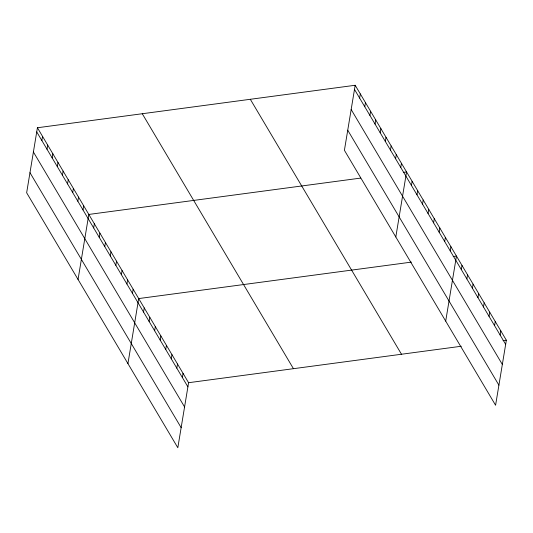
<?xml version="1.0" encoding="UTF-8"?>
<svg xmlns="http://www.w3.org/2000/svg" width="533" height="533" viewBox="0 0 533 533"><rect width="100%" height="100%" fill="white"/><g stroke="black" fill="none" stroke-linecap="round" stroke-linejoin="round"><path stroke-width="0.8" d="M37.417 127.753L26.65 192.773L177.822 447.733L188.589 382.707L37.417 127.753L355.178 85.267L506.35 340.227L495.583 405.247L344.411 150.293L355.178 85.267M41.867 140.572L42.553 136.421M47.004 149.24L47.697 145.089M52.147 157.908L52.834 153.757M57.284 166.576L57.977 162.425M62.428 175.244L63.114 171.1M67.564 183.912L68.251 179.768M72.708 192.586L73.394 188.435M77.845 201.254L78.531 197.103M82.988 209.922L83.674 205.771M78.051 279.459L88.811 214.439L360.701 178.089M93.668 227.937L94.354 223.787M99.211 237.285L99.898 233.134M104.754 246.632L105.441 242.482M110.298 255.98L110.984 251.836M115.841 265.327L116.527 261.183M121.384 274.682L122.07 270.531M126.927 284.029L127.614 279.878M132.47 293.377L133.157 289.226M127.94 363.593L138.7 298.573L411.403 262.116M143.557 312.072L144.243 307.921M149.1 321.419L149.786 317.268M154.643 330.766L155.33 326.622M160.186 340.121L160.873 335.97M165.73 349.468L166.416 345.317M171.273 358.816L171.959 354.665M176.816 368.163L177.502 364.012M182.359 377.511L183.046 373.36M359.628 98.085L360.315 93.935M364.772 106.753L365.458 102.609M369.909 115.421L370.595 111.277M375.045 124.096L375.738 119.945M380.189 132.764L380.875 128.613M385.326 141.432L386.019 137.281M390.469 150.099L391.155 145.949M395.606 158.767L396.292 154.617M400.749 167.435L401.436 163.285M395.812 236.972L406.572 171.952L403.301 172.392M411.429 185.451L412.116 181.3M416.973 194.798L417.659 190.647M422.516 204.146L423.202 200.002M428.059 213.5L428.745 209.349M433.602 222.847L434.288 218.697M439.145 232.195L439.832 228.044M444.689 241.542L445.375 237.392M450.232 250.89L450.918 246.739M445.701 321.113L456.461 256.087L453.183 256.526M461.318 269.585L462.004 265.441M466.861 278.932L467.548 274.788M472.405 288.286L473.091 284.136M477.948 297.634L478.634 293.483M483.491 306.981L484.177 302.831M489.034 316.329L489.72 312.178M494.577 325.676L495.264 321.526M500.121 335.024L500.807 330.873M188.589 382.707L461.292 346.25M503.072 340.66L506.35 340.227M354.492 89.417L505.664 344.371M351.16 109.505L502.339 364.459M347.736 130.205L498.908 385.159M250.317 99.291L401.489 354.245M142.278 113.736L293.45 368.689M36.73 131.904L187.902 386.858M33.399 151.992L184.578 406.945M29.975 172.685L181.147 427.646"/></g></svg>
